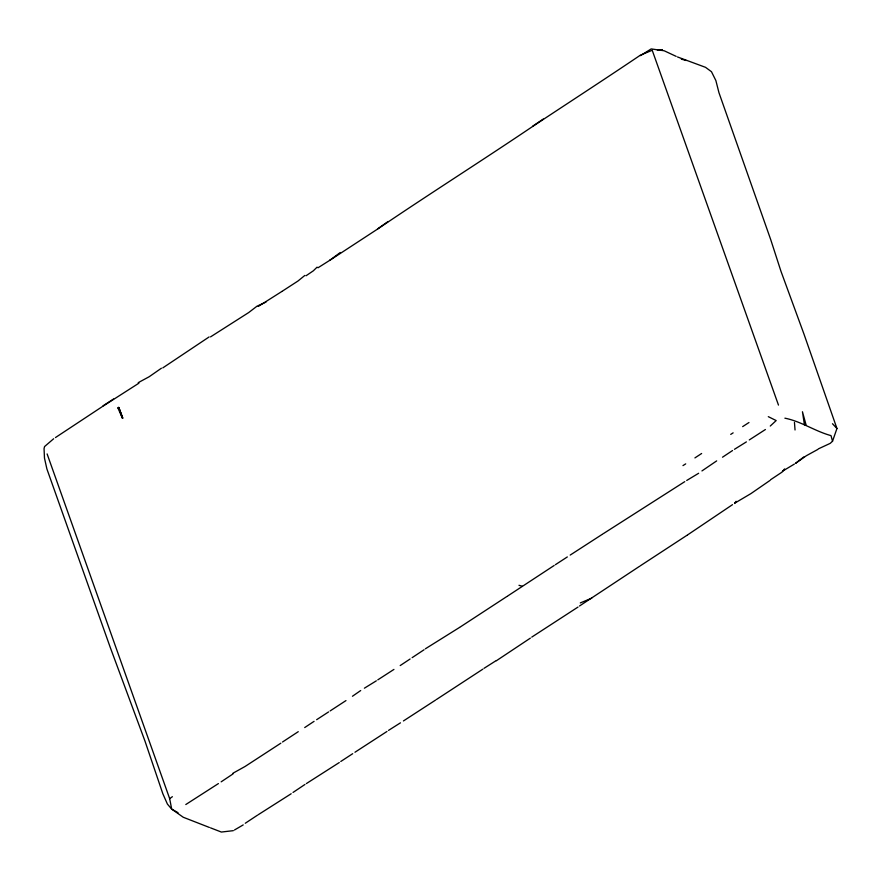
<?xml version="1.0" encoding="UTF-8"?>
<svg xmlns="http://www.w3.org/2000/svg" width="881" height="881" viewBox="0 0 881 881"><rect width="100%" height="100%" fill="white"/><g stroke="black" fill="none" stroke-linecap="round" stroke-linejoin="round"><path stroke-width="1.32" d="M640.443 55.624L651.18 48.918L664.186 50.779L676.179 56.373M818.251 448.925L830.199 443.363L832.534 441.227L836.95 428.507L803.946 334.009L780.962 271.271L770.699 239.566L718.951 92.681L715.868 80.545L711.474 71.713L705.538 67.33L677.489 56.957M734.501 503.503L736.098 501.3M784.586 468.923L782.119 472.062L770.501 479.793M317.116 267.119L313.328 270.819L306.037 275.764M770.269 426.041L776.172 420.567L768.298 416.658M53.653 438.749L44.557 446.568L44.05 448.66L44.479 458.087L46.891 468.934L110.169 647.183L145.013 741.185L162.864 793.814L167.412 804.078L171.685 809.099L183.259 817.26L209.37 827.446M304.848 275.434L297.954 281.039L282.162 291.281M803.78 456.953L795.488 463.384L806.313 455.741L817.678 449.508M769.895 480.508L750.909 493.613L734.688 503.205M496.366 660.75L530.362 638.13M329.89 260.203L340.275 252.506M716.671 460.895L701.948 470.928M209.105 336.949L162.787 367.895M178.017 812.678L171.685 809.099L169.67 798.649L172.39 796.699M345.969 700.593L330.111 710.945M554.182 565.47L507.643 596.03M377.564 228.917L388.058 221.516M765.413 429.521L749.279 439.938M161.421 368.214L149.208 376.716L138.207 382.673M352.455 696.254L360.692 690.55M639.903 566.076L686.949 535.318M393.928 669.428L377.784 679.868M532.697 126.192L543.28 119.034M298.263 731.682L282.526 742M602.428 534.227L570.205 555.074M293.021 792.448L304.958 784.464M102.086 406.769L55.47 437.56M221.153 781.843L233.08 773.87M687.389 535.042L732.507 504.659M210.537 336.883L248.695 312.557L256.977 306.203L266.007 302.073M304.705 727.563L314.065 721.352M722.519 457.206L732.552 450.532M218.411 783.583L185.792 804.54M400.205 665.562L410.106 658.999M412.143 657.655L424.08 649.749M245.27 823.261L257.208 815.365M436.271 699.613L482.843 669.164M403.443 720.944L435.434 700.175M329.912 260.236L377.255 229.28M459.541 627.437L425.358 648.812M117.911 407.936L118.858 408.035L122.459 418.31L117.911 407.936L118.737 407.385L122.756 418.112L118.737 407.385M694.911 457.911L701.639 453.495M280.841 743.19L245.028 766.503L232.958 773.221M340.771 761.492L352.708 753.684M354.955 752.253L386.968 731.472M742.661 426.624L748.971 422.517M316.642 719.7L328.58 711.925M555.393 564.699L567.331 556.935M102.89 405.921L113.561 398.994M507.038 596.404L459.893 627.217M579.511 605.996L639.199 566.538M377.663 229.027C428.783 194.305 480.993 161.311 532.201 126.765L532.84 126.346C568.652 102.637 604.663 79.268 640.267 55.25L652.215 50.272L778.474 405.084M578.024 607.053L531.761 637.106M258.023 814.848L291.182 793.748M339.273 762.55L306.379 783.572M281.92 291.435L258.287 306.423M682.973 465.609L685.704 463.869M317.975 267.791L329.813 260.291M730.723 434.388L733.135 432.857M484.021 668.338L495.959 660.75M388.521 730.393L400.459 722.838M684.779 481.643L603.144 533.776M103.099 406.119L138.912 383.18M734.457 449.31L746.394 441.888M364.393 688.193L376.33 680.826M686.706 480.475L698.644 473.273M782.438 471.236L794.376 464.067M234.434 830.023L243.222 824.902M580.304 602.934L591.724 598.155M233.333 830.662L221.362 832.049L210.493 827.843M657.402 50.184L662.446 49.622M784.894 418.178C801.225 421.382 815.09 431.305 831.014 435.621L832.534 441.227M681.343 59.137L686.233 60.514M518.986 585.303L522.257 586.228M832.479 423.717L836.95 428.507M47.111 453.924L169.67 798.649M806.181 425.336L802.448 411.746L804.441 424.851M794.453 422.395L795.036 429.972"/></g></svg>
